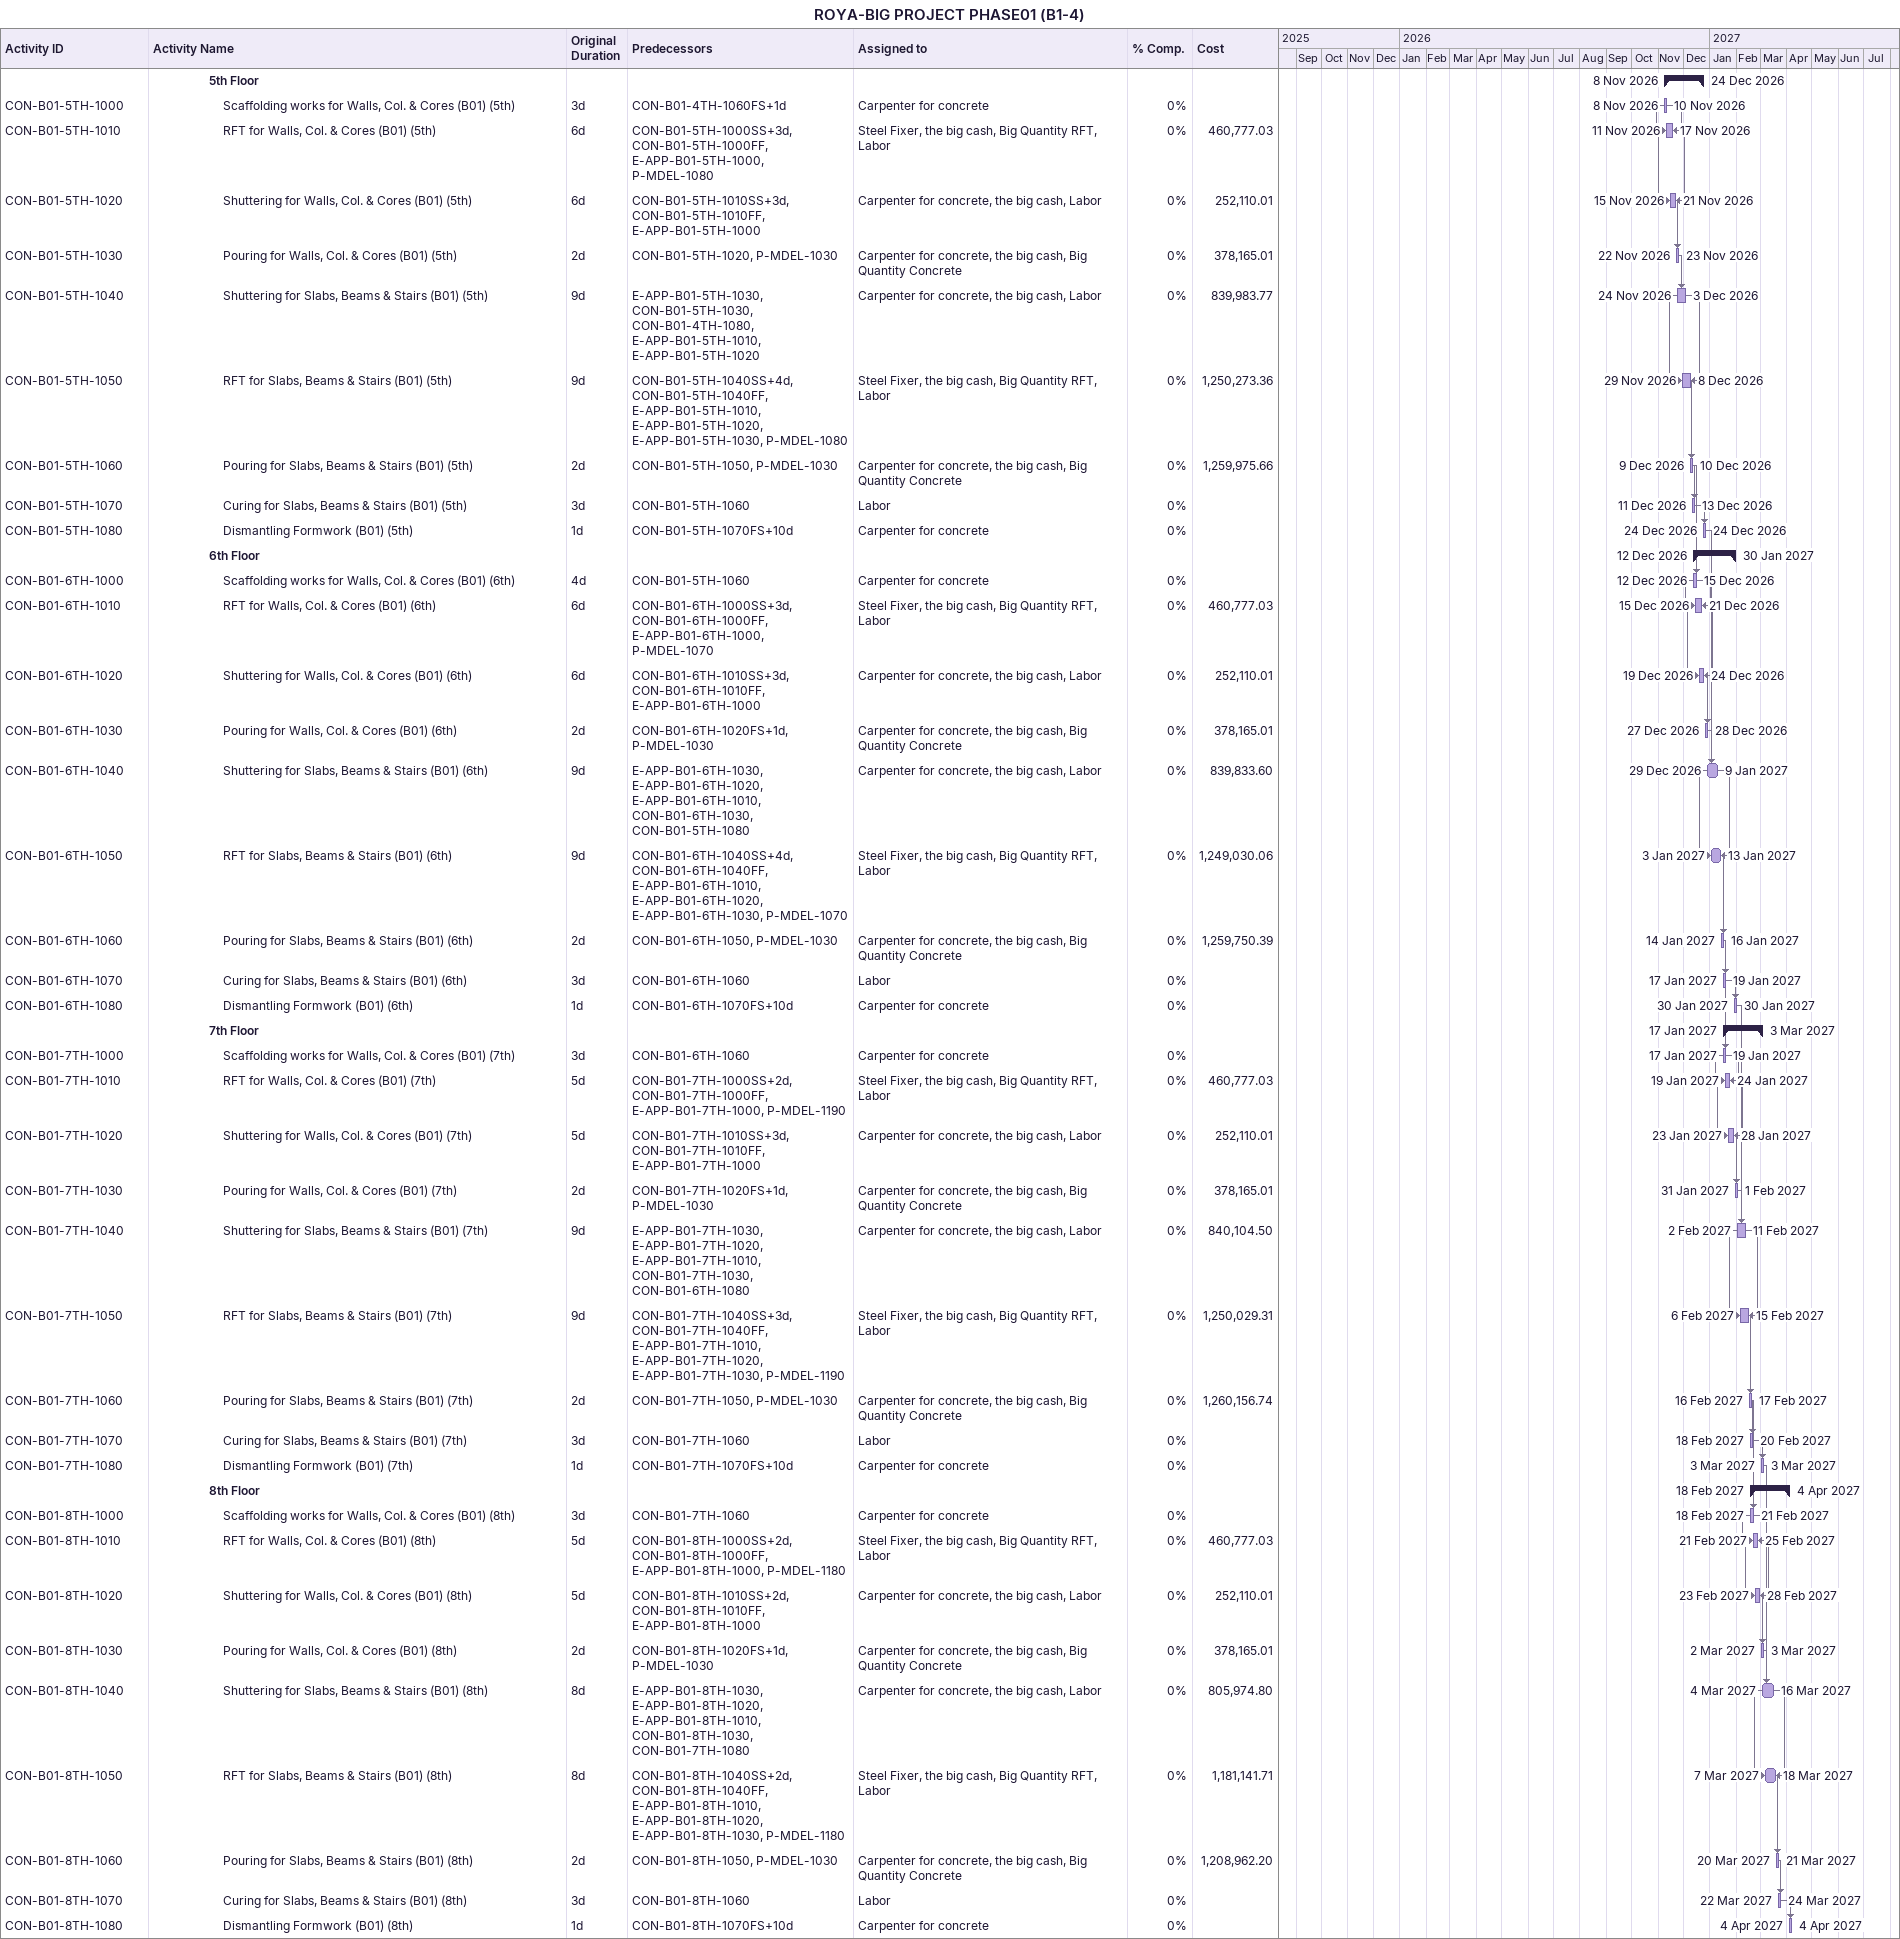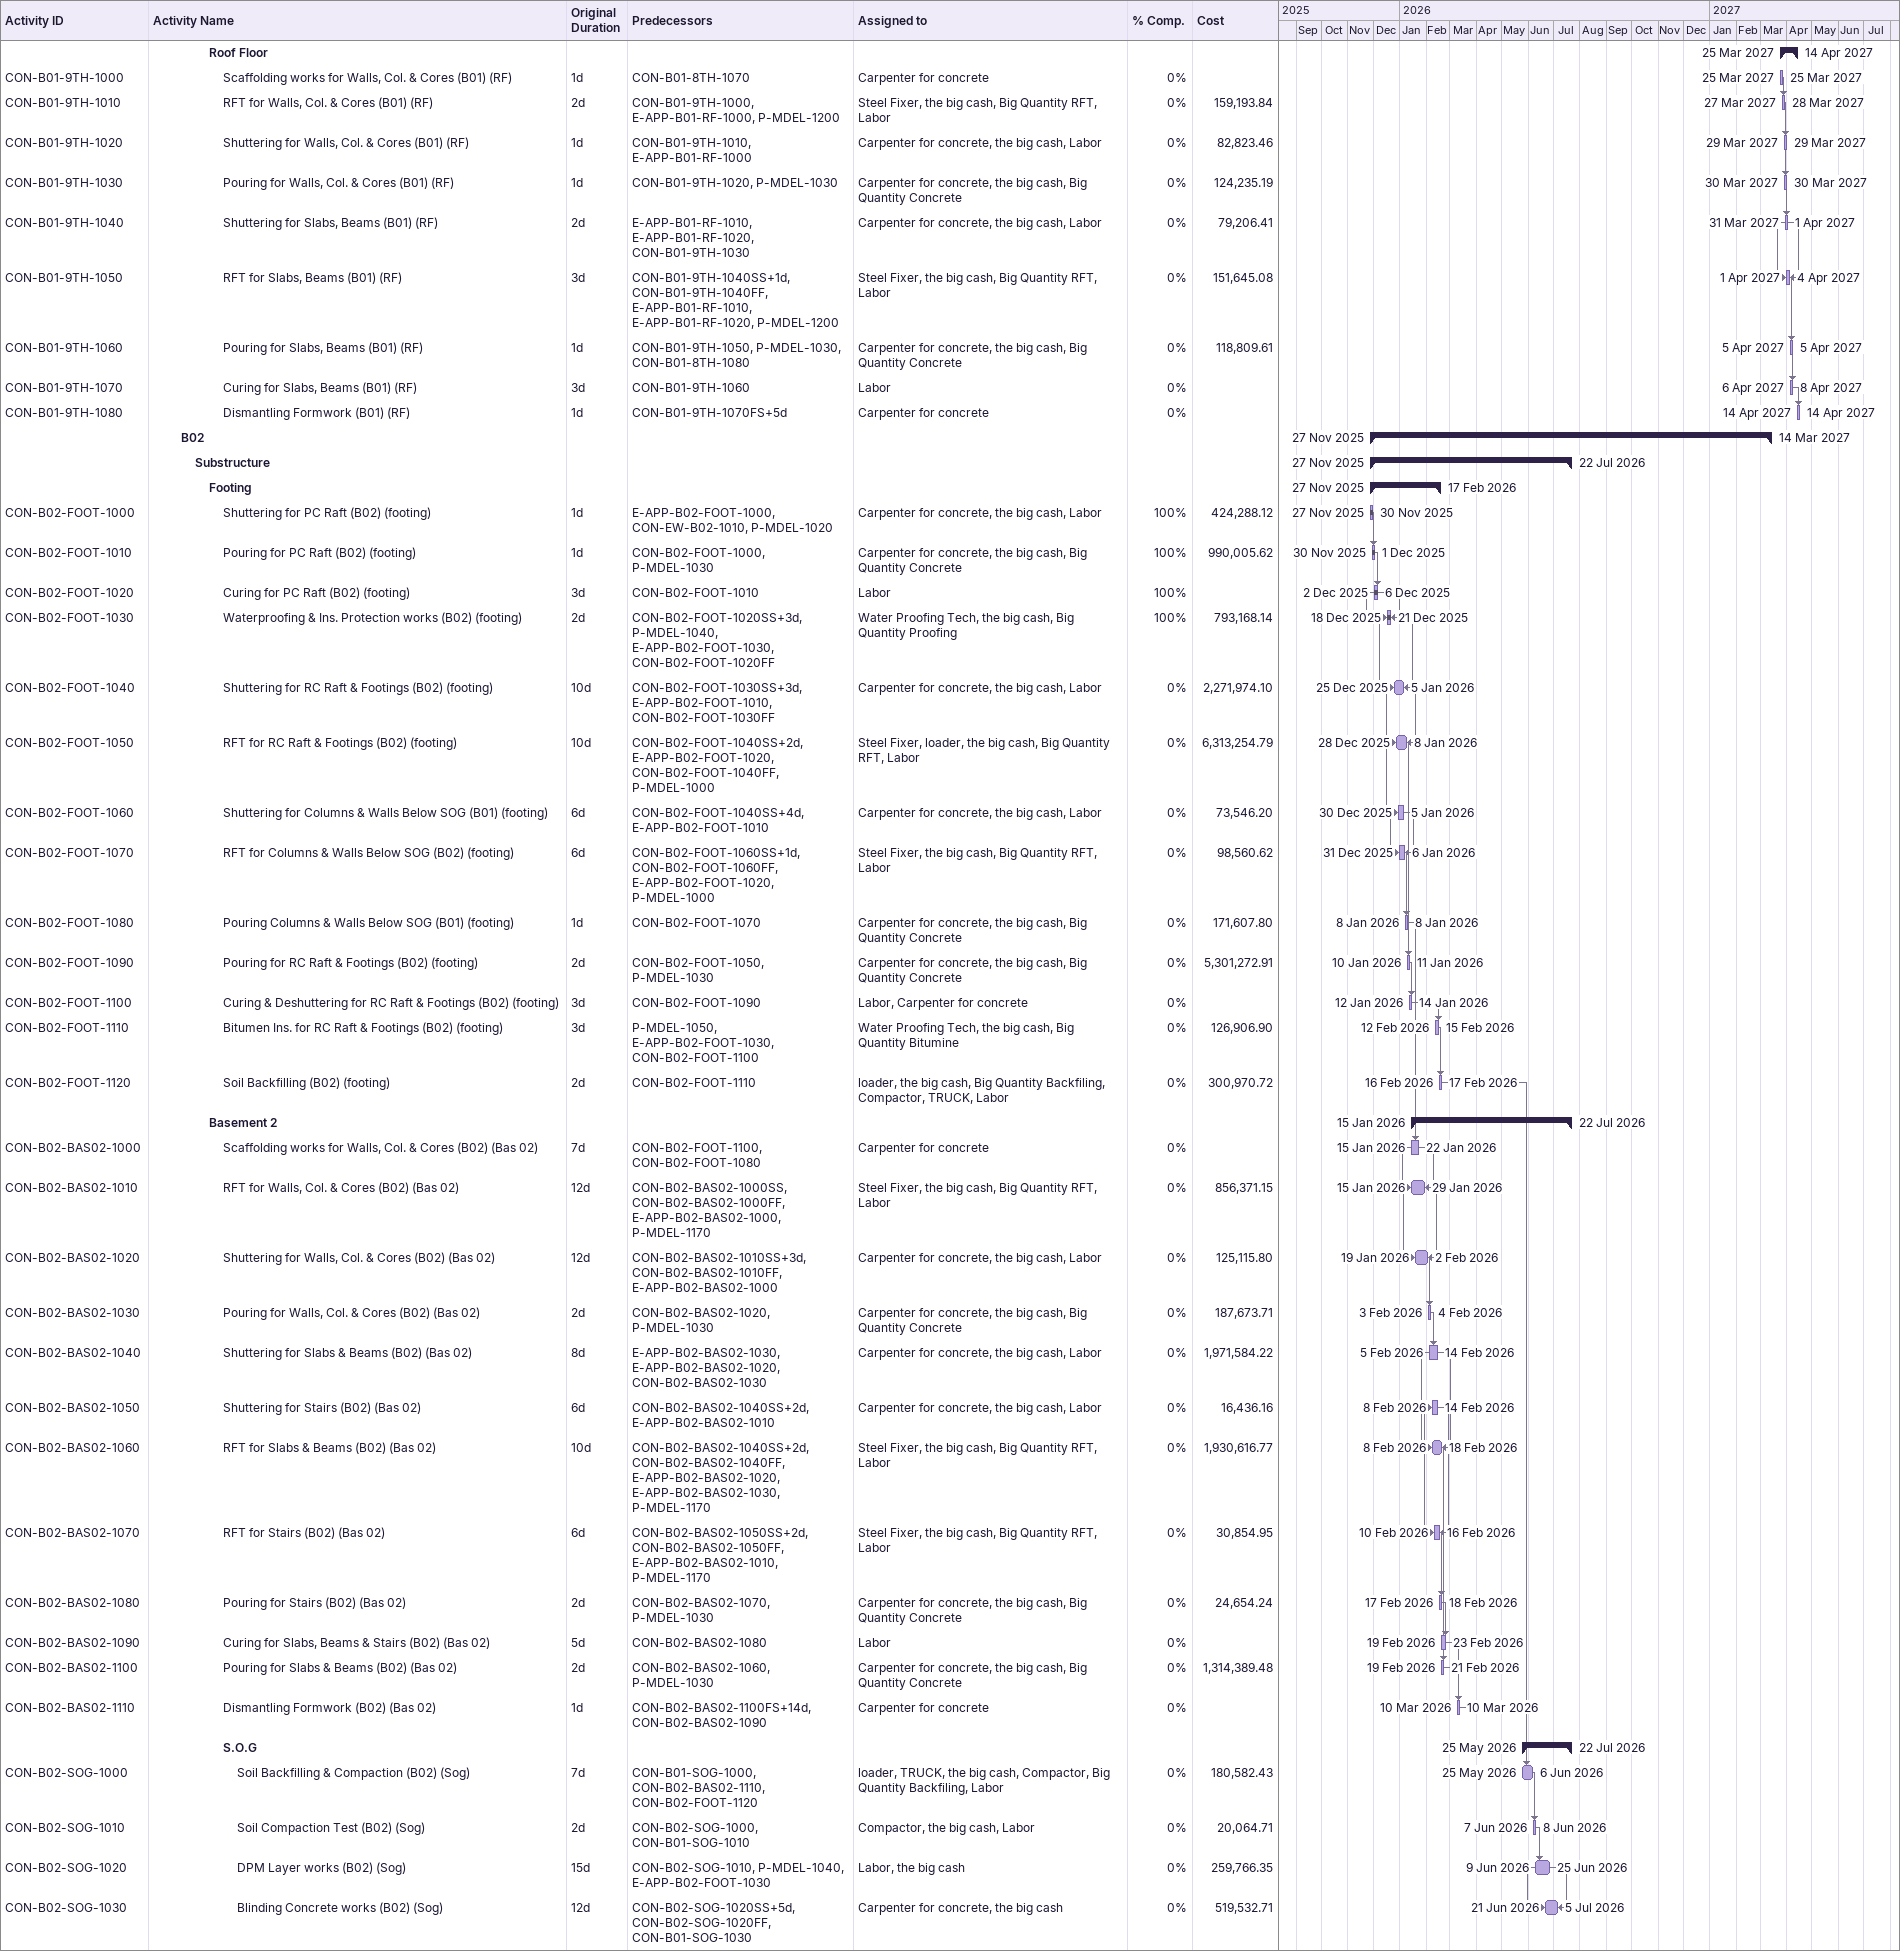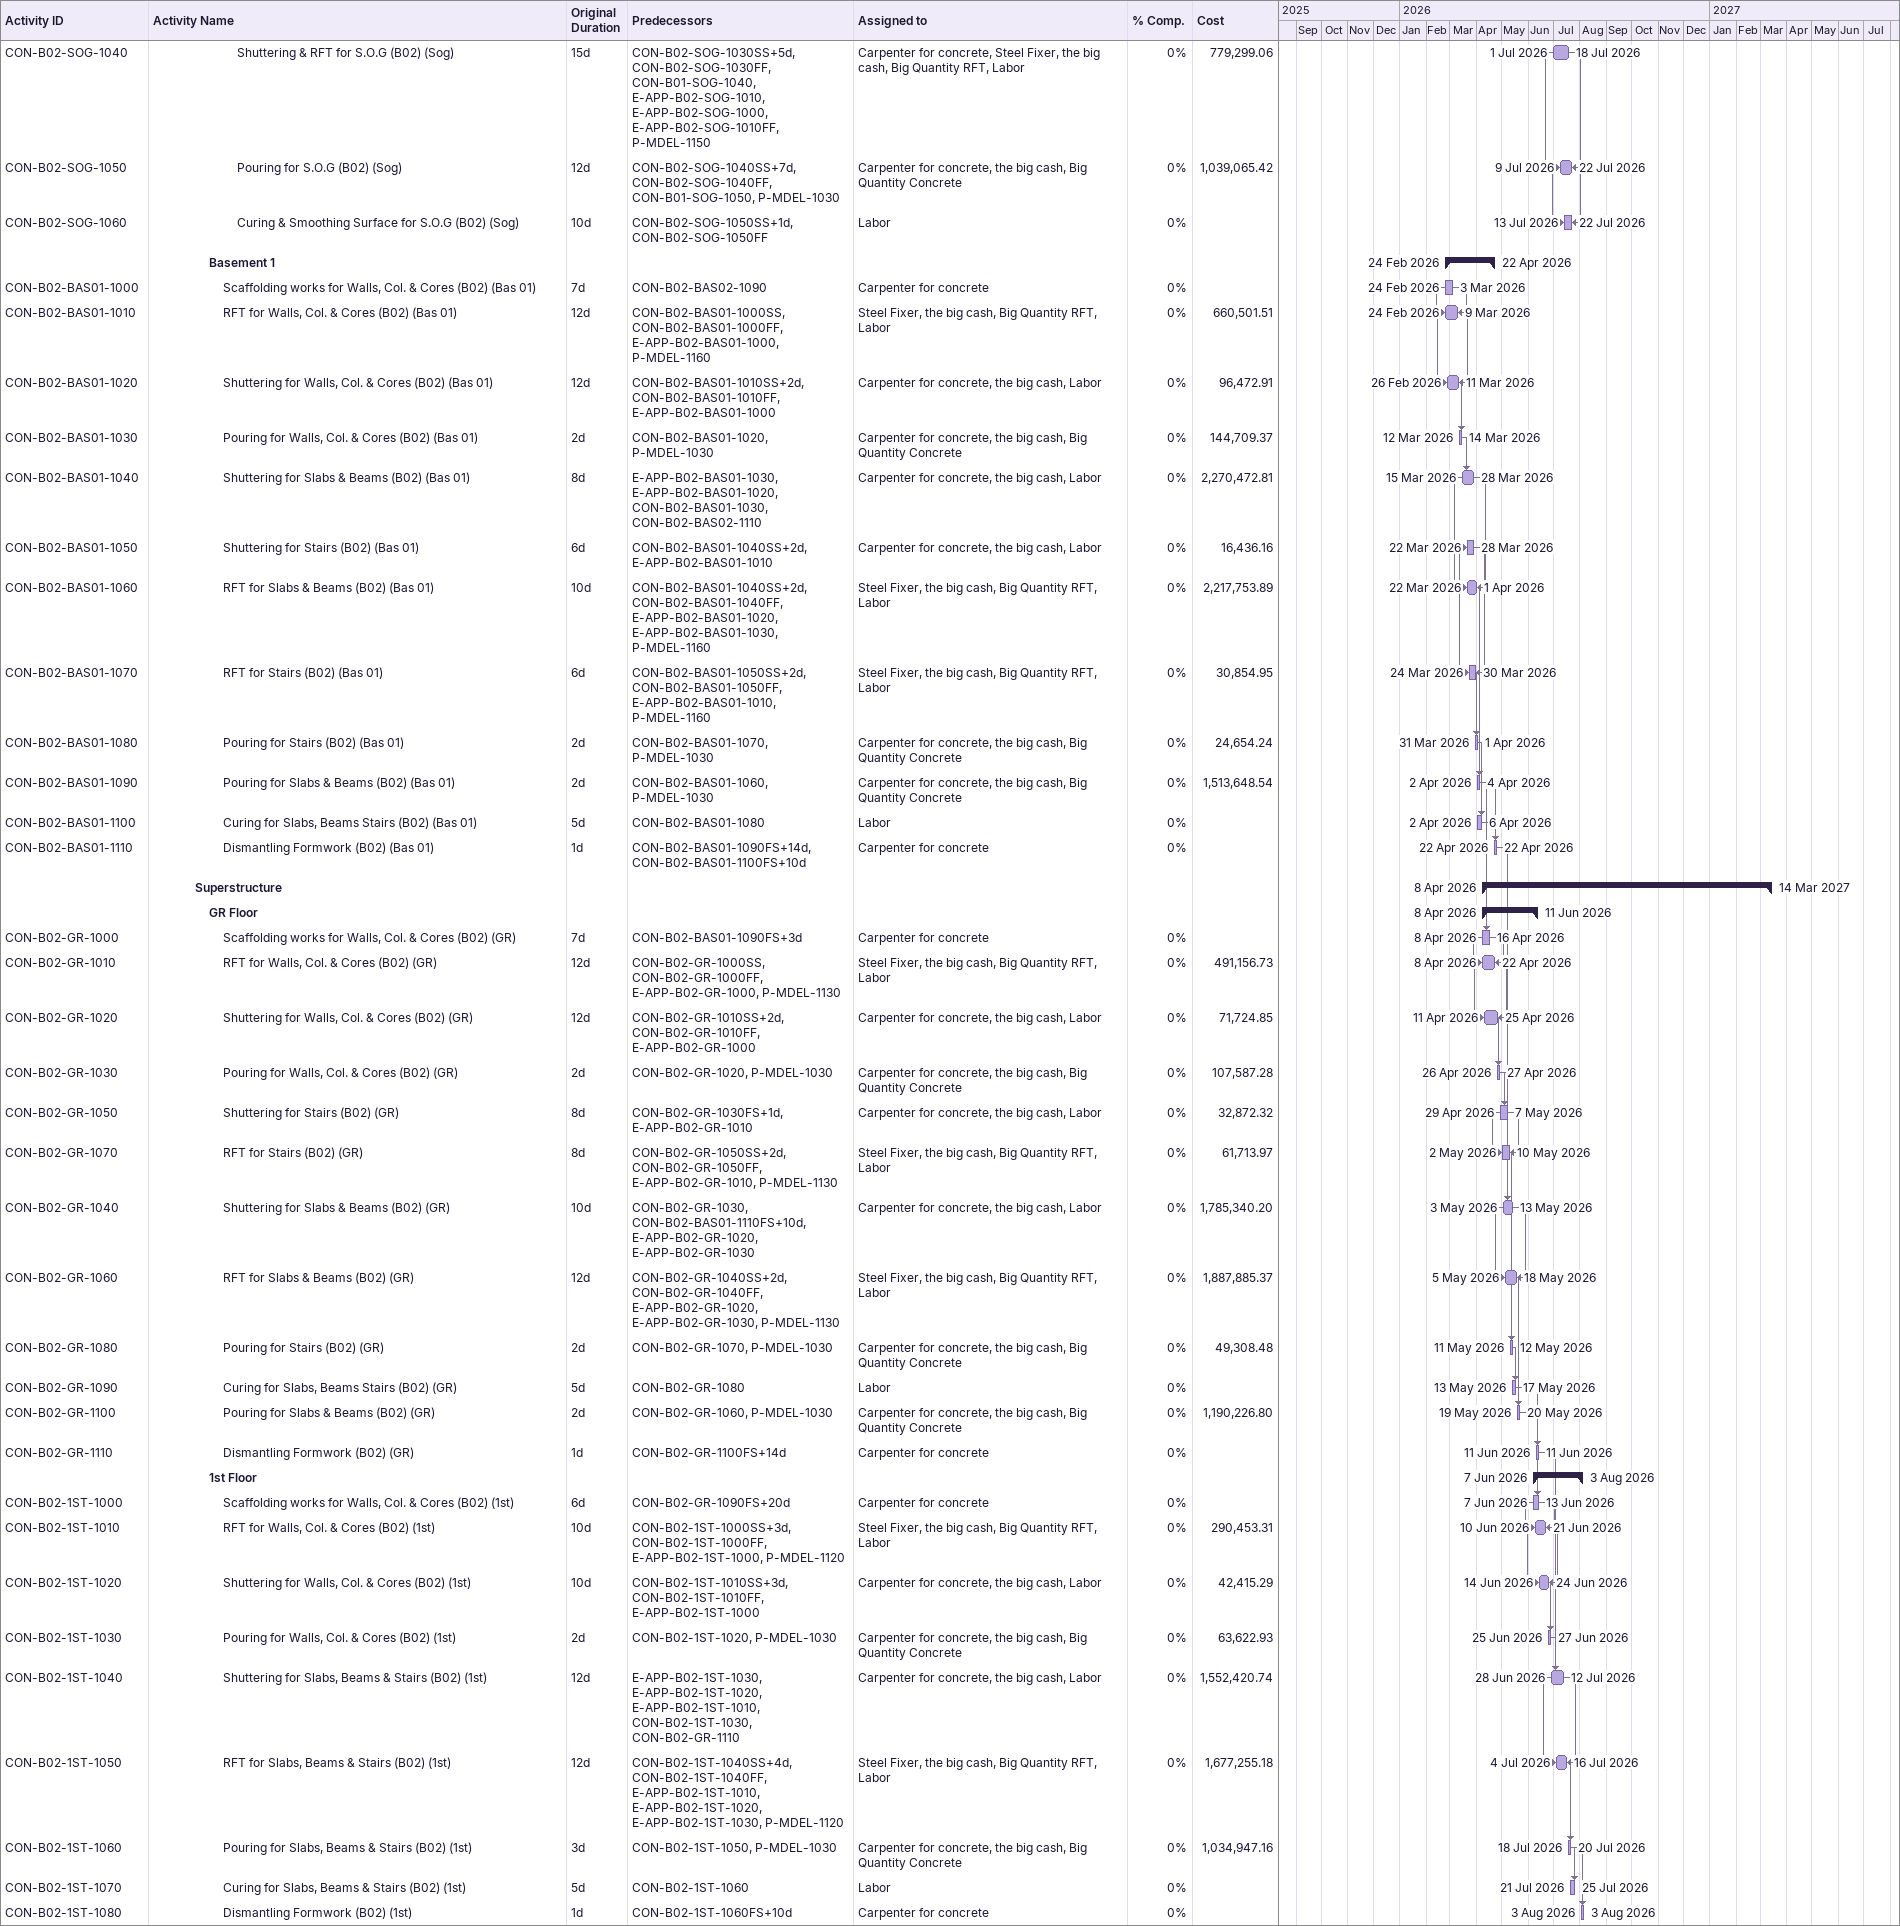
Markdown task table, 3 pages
ROYA-BIG PROJECT PHASE01 (B1-4)

| ID | Level | Task | Original duration | Start | Finish | Predecessors | Resources | % complete | Cost |
|---|---|---|---|---|---|---|---|---|---|
|  | 5 | **5th Floor** |  | 2026-11-08 | 2026-12-24 |  |  |  |  |
| CON-B01-5TH-1000 | 6 | Scaffolding works for Walls, Col. & Cores (B01) (5th) | 3d | 2026-11-08 | 2026-11-10 | CON-B01-4TH-1060FS+1d | Carpenter for concrete | 0 |  |
| CON-B01-5TH-1010 | 6 | RFT for Walls, Col. & Cores (B01) (5th) | 6d | 2026-11-11 | 2026-11-17 | CON-B01-5TH-1000SS+3d, CON-B01-5TH-1000FF, E-APP-B01-5TH-1000, P-MDEL-1080 | Steel Fixer, the big cash, Big Quantity RFT, Labor | 0 | 460777.03 |
| CON-B01-5TH-1020 | 6 | Shuttering for Walls, Col. & Cores (B01) (5th) | 6d | 2026-11-15 | 2026-11-21 | CON-B01-5TH-1010SS+3d, CON-B01-5TH-1010FF, E-APP-B01-5TH-1000 | Carpenter for concrete, the big cash, Labor | 0 | 252110.01 |
| CON-B01-5TH-1030 | 6 | Pouring for Walls, Col. & Cores (B01) (5th) | 2d | 2026-11-22 | 2026-11-23 | CON-B01-5TH-1020, P-MDEL-1030 | Carpenter for concrete, the big cash, Big Quantity Concrete | 0 | 378165.01 |
| CON-B01-5TH-1040 | 6 | Shuttering for Slabs, Beams & Stairs (B01) (5th) | 9d | 2026-11-24 | 2026-12-03 | E-APP-B01-5TH-1030, CON-B01-5TH-1030, CON-B01-4TH-1080, E-APP-B01-5TH-1010, E-APP-B01-5TH-1020 | Carpenter for concrete, the big cash, Labor | 0 | 839983.77 |
| CON-B01-5TH-1050 | 6 | RFT for Slabs, Beams & Stairs (B01) (5th) | 9d | 2026-11-29 | 2026-12-08 | CON-B01-5TH-1040SS+4d, CON-B01-5TH-1040FF, E-APP-B01-5TH-1010, E-APP-B01-5TH-1020, E-APP-B01-5TH-1030, P-MDEL-1080 | Steel Fixer, the big cash, Big Quantity RFT, Labor | 0 | 1250273.36 |
| CON-B01-5TH-1060 | 6 | Pouring for Slabs, Beams & Stairs (B01) (5th) | 2d | 2026-12-09 | 2026-12-10 | CON-B01-5TH-1050, P-MDEL-1030 | Carpenter for concrete, the big cash, Big Quantity Concrete | 0 | 1259975.66 |
| CON-B01-5TH-1070 | 6 | Curing for Slabs, Beams & Stairs (B01) (5th) | 3d | 2026-12-11 | 2026-12-13 | CON-B01-5TH-1060 | Labor | 0 |  |
| CON-B01-5TH-1080 | 6 | Dismantling Formwork (B01) (5th) | 1d | 2026-12-24 | 2026-12-24 | CON-B01-5TH-1070FS+10d | Carpenter for concrete | 0 |  |
|  | 5 | **6th Floor** |  | 2026-12-12 | 2027-01-30 |  |  |  |  |
| CON-B01-6TH-1000 | 6 | Scaffolding works for Walls, Col. & Cores (B01) (6th) | 4d | 2026-12-12 | 2026-12-15 | CON-B01-5TH-1060 | Carpenter for concrete | 0 |  |
| CON-B01-6TH-1010 | 6 | RFT for Walls, Col. & Cores (B01) (6th) | 6d | 2026-12-15 | 2026-12-21 | CON-B01-6TH-1000SS+3d, CON-B01-6TH-1000FF, E-APP-B01-6TH-1000, P-MDEL-1070 | Steel Fixer, the big cash, Big Quantity RFT, Labor | 0 | 460777.03 |
| CON-B01-6TH-1020 | 6 | Shuttering for Walls, Col. & Cores (B01) (6th) | 6d | 2026-12-19 | 2026-12-24 | CON-B01-6TH-1010SS+3d, CON-B01-6TH-1010FF, E-APP-B01-6TH-1000 | Carpenter for concrete, the big cash, Labor | 0 | 252110.01 |
| CON-B01-6TH-1030 | 6 | Pouring for Walls, Col. & Cores (B01) (6th) | 2d | 2026-12-27 | 2026-12-28 | CON-B01-6TH-1020FS+1d, P-MDEL-1030 | Carpenter for concrete, the big cash, Big Quantity Concrete | 0 | 378165.01 |
| CON-B01-6TH-1040 | 6 | Shuttering for Slabs, Beams & Stairs (B01) (6th) | 9d | 2026-12-29 | 2027-01-09 | E-APP-B01-6TH-1030, E-APP-B01-6TH-1020, E-APP-B01-6TH-1010, CON-B01-6TH-1030, CON-B01-5TH-1080 | Carpenter for concrete, the big cash, Labor | 0 | 839833.60 |
| CON-B01-6TH-1050 | 6 | RFT for Slabs, Beams & Stairs (B01) (6th) | 9d | 2027-01-03 | 2027-01-13 | CON-B01-6TH-1040SS+4d, CON-B01-6TH-1040FF, E-APP-B01-6TH-1010, E-APP-B01-6TH-1020, E-APP-B01-6TH-1030, P-MDEL-1070 | Steel Fixer, the big cash, Big Quantity RFT, Labor | 0 | 1249030.06 |
| CON-B01-6TH-1060 | 6 | Pouring for Slabs, Beams & Stairs (B01) (6th) | 2d | 2027-01-14 | 2027-01-16 | CON-B01-6TH-1050, P-MDEL-1030 | Carpenter for concrete, the big cash, Big Quantity Concrete | 0 | 1259750.39 |
| CON-B01-6TH-1070 | 6 | Curing for Slabs, Beams & Stairs (B01) (6th) | 3d | 2027-01-17 | 2027-01-19 | CON-B01-6TH-1060 | Labor | 0 |  |
| CON-B01-6TH-1080 | 6 | Dismantling Formwork (B01) (6th) | 1d | 2027-01-30 | 2027-01-30 | CON-B01-6TH-1070FS+10d | Carpenter for concrete | 0 |  |
|  | 5 | **7th Floor** |  | 2027-01-17 | 2027-03-03 |  |  |  |  |
| CON-B01-7TH-1000 | 6 | Scaffolding works for Walls, Col. & Cores (B01) (7th) | 3d | 2027-01-17 | 2027-01-19 | CON-B01-6TH-1060 | Carpenter for concrete | 0 |  |
| CON-B01-7TH-1010 | 6 | RFT for Walls, Col. & Cores (B01) (7th) | 5d | 2027-01-19 | 2027-01-24 | CON-B01-7TH-1000SS+2d, CON-B01-7TH-1000FF, E-APP-B01-7TH-1000, P-MDEL-1190 | Steel Fixer, the big cash, Big Quantity RFT, Labor | 0 | 460777.03 |
| CON-B01-7TH-1020 | 6 | Shuttering for Walls, Col. & Cores (B01) (7th) | 5d | 2027-01-23 | 2027-01-28 | CON-B01-7TH-1010SS+3d, CON-B01-7TH-1010FF, E-APP-B01-7TH-1000 | Carpenter for concrete, the big cash, Labor | 0 | 252110.01 |
| CON-B01-7TH-1030 | 6 | Pouring for Walls, Col. & Cores (B01) (7th) | 2d | 2027-01-31 | 2027-02-01 | CON-B01-7TH-1020FS+1d, P-MDEL-1030 | Carpenter for concrete, the big cash, Big Quantity Concrete | 0 | 378165.01 |
| CON-B01-7TH-1040 | 6 | Shuttering for Slabs, Beams & Stairs (B01) (7th) | 9d | 2027-02-02 | 2027-02-11 | E-APP-B01-7TH-1030, E-APP-B01-7TH-1020, E-APP-B01-7TH-1010, CON-B01-7TH-1030, CON-B01-6TH-1080 | Carpenter for concrete, the big cash, Labor | 0 | 840104.50 |
| CON-B01-7TH-1050 | 6 | RFT for Slabs, Beams & Stairs (B01) (7th) | 9d | 2027-02-06 | 2027-02-15 | CON-B01-7TH-1040SS+3d, CON-B01-7TH-1040FF, E-APP-B01-7TH-1010, E-APP-B01-7TH-1020, E-APP-B01-7TH-1030, P-MDEL-1190 | Steel Fixer, the big cash, Big Quantity RFT, Labor | 0 | 1250029.31 |
| CON-B01-7TH-1060 | 6 | Pouring for Slabs, Beams & Stairs (B01) (7th) | 2d | 2027-02-16 | 2027-02-17 | CON-B01-7TH-1050, P-MDEL-1030 | Carpenter for concrete, the big cash, Big Quantity Concrete | 0 | 1260156.74 |
| CON-B01-7TH-1070 | 6 | Curing for Slabs, Beams & Stairs (B01) (7th) | 3d | 2027-02-18 | 2027-02-20 | CON-B01-7TH-1060 | Labor | 0 |  |
| CON-B01-7TH-1080 | 6 | Dismantling Formwork (B01) (7th) | 1d | 2027-03-03 | 2027-03-03 | CON-B01-7TH-1070FS+10d | Carpenter for concrete | 0 |  |
|  | 5 | **8th Floor** |  | 2027-02-18 | 2027-04-04 |  |  |  |  |
| CON-B01-8TH-1000 | 6 | Scaffolding works for Walls, Col. & Cores (B01) (8th) | 3d | 2027-02-18 | 2027-02-21 | CON-B01-7TH-1060 | Carpenter for concrete | 0 |  |
| CON-B01-8TH-1010 | 6 | RFT for Walls, Col. & Cores (B01) (8th) | 5d | 2027-02-21 | 2027-02-25 | CON-B01-8TH-1000SS+2d, CON-B01-8TH-1000FF, E-APP-B01-8TH-1000, P-MDEL-1180 | Steel Fixer, the big cash, Big Quantity RFT, Labor | 0 | 460777.03 |
| CON-B01-8TH-1020 | 6 | Shuttering for Walls, Col. & Cores (B01) (8th) | 5d | 2027-02-23 | 2027-02-28 | CON-B01-8TH-1010SS+2d, CON-B01-8TH-1010FF, E-APP-B01-8TH-1000 | Carpenter for concrete, the big cash, Labor | 0 | 252110.01 |
| CON-B01-8TH-1030 | 6 | Pouring for Walls, Col. & Cores (B01) (8th) | 2d | 2027-03-02 | 2027-03-03 | CON-B01-8TH-1020FS+1d, P-MDEL-1030 | Carpenter for concrete, the big cash, Big Quantity Concrete | 0 | 378165.01 |
| CON-B01-8TH-1040 | 6 | Shuttering for Slabs, Beams & Stairs (B01) (8th) | 8d | 2027-03-04 | 2027-03-16 | E-APP-B01-8TH-1030, E-APP-B01-8TH-1020, E-APP-B01-8TH-1010, CON-B01-8TH-1030, CON-B01-7TH-1080 | Carpenter for concrete, the big cash, Labor | 0 | 805974.80 |
| CON-B01-8TH-1050 | 6 | RFT for Slabs, Beams & Stairs (B01) (8th) | 8d | 2027-03-07 | 2027-03-18 | CON-B01-8TH-1040SS+2d, CON-B01-8TH-1040FF, E-APP-B01-8TH-1010, E-APP-B01-8TH-1020, E-APP-B01-8TH-1030, P-MDEL-1180 | Steel Fixer, the big cash, Big Quantity RFT, Labor | 0 | 1181141.71 |
| CON-B01-8TH-1060 | 6 | Pouring for Slabs, Beams & Stairs (B01) (8th) | 2d | 2027-03-20 | 2027-03-21 | CON-B01-8TH-1050, P-MDEL-1030 | Carpenter for concrete, the big cash, Big Quantity Concrete | 0 | 1208962.20 |
| CON-B01-8TH-1070 | 6 | Curing for Slabs, Beams & Stairs (B01) (8th) | 3d | 2027-03-22 | 2027-03-24 | CON-B01-8TH-1060 | Labor | 0 |  |
| CON-B01-8TH-1080 | 6 | Dismantling Formwork (B01) (8th) | 1d | 2027-04-04 | 2027-04-04 | CON-B01-8TH-1070FS+10d | Carpenter for concrete | 0 |  |
|  | 5 | **Roof Floor** |  | 2027-03-25 | 2027-04-14 |  |  |  |  |
| CON-B01-9TH-1000 | 6 | Scaffolding works for Walls, Col. & Cores (B01) (RF) | 1d | 2027-03-25 | 2027-03-25 | CON-B01-8TH-1070 | Carpenter for concrete | 0 |  |
| CON-B01-9TH-1010 | 6 | RFT for Walls, Col. & Cores (B01) (RF) | 2d | 2027-03-27 | 2027-03-28 | CON-B01-9TH-1000, E-APP-B01-RF-1000, P-MDEL-1200 | Steel Fixer, the big cash, Big Quantity RFT, Labor | 0 | 159193.84 |
| CON-B01-9TH-1020 | 6 | Shuttering for Walls, Col. & Cores (B01) (RF) | 1d | 2027-03-29 | 2027-03-29 | CON-B01-9TH-1010, E-APP-B01-RF-1000 | Carpenter for concrete, the big cash, Labor | 0 | 82823.46 |
| CON-B01-9TH-1030 | 6 | Pouring for Walls, Col. & Cores (B01) (RF) | 1d | 2027-03-30 | 2027-03-30 | CON-B01-9TH-1020, P-MDEL-1030 | Carpenter for concrete, the big cash, Big Quantity Concrete | 0 | 124235.19 |
| CON-B01-9TH-1040 | 6 | Shuttering for Slabs, Beams (B01) (RF) | 2d | 2027-03-31 | 2027-04-01 | E-APP-B01-RF-1010, E-APP-B01-RF-1020, CON-B01-9TH-1030 | Carpenter for concrete, the big cash, Labor | 0 | 79206.41 |
| CON-B01-9TH-1050 | 6 | RFT for Slabs, Beams (B01) (RF) | 3d | 2027-04-01 | 2027-04-04 | CON-B01-9TH-1040SS+1d, CON-B01-9TH-1040FF, E-APP-B01-RF-1010, E-APP-B01-RF-1020, P-MDEL-1200 | Steel Fixer, the big cash, Big Quantity RFT, Labor | 0 | 151645.08 |
| CON-B01-9TH-1060 | 6 | Pouring for Slabs, Beams (B01) (RF) | 1d | 2027-04-05 | 2027-04-05 | CON-B01-9TH-1050, P-MDEL-1030, CON-B01-8TH-1080 | Carpenter for concrete, the big cash, Big Quantity Concrete | 0 | 118809.61 |
| CON-B01-9TH-1070 | 6 | Curing for Slabs, Beams (B01) (RF) | 3d | 2027-04-06 | 2027-04-08 | CON-B01-9TH-1060 | Labor | 0 |  |
| CON-B01-9TH-1080 | 6 | Dismantling Formwork (B01) (RF) | 1d | 2027-04-14 | 2027-04-14 | CON-B01-9TH-1070FS+5d | Carpenter for concrete | 0 |  |
|  | 3 | **B02** |  | 2025-11-27 | 2027-03-14 |  |  |  |  |
|  | 4 | **Substructure** |  | 2025-11-27 | 2026-07-22 |  |  |  |  |
|  | 5 | **Footing** |  | 2025-11-27 | 2026-02-17 |  |  |  |  |
| CON-B02-FOOT-1000 | 6 | Shuttering for PC Raft (B02) (footing) | 1d | 2025-11-27 | 2025-11-30 | E-APP-B02-FOOT-1000, CON-EW-B02-1010, P-MDEL-1020 | Carpenter for concrete, the big cash, Labor | 100 | 424288.12 |
| CON-B02-FOOT-1010 | 6 | Pouring for PC Raft (B02) (footing) | 1d | 2025-11-30 | 2025-12-01 | CON-B02-FOOT-1000, P-MDEL-1030 | Carpenter for concrete, the big cash, Big Quantity Concrete | 100 | 990005.62 |
| CON-B02-FOOT-1020 | 6 | Curing for PC Raft (B02) (footing) | 3d | 2025-12-02 | 2025-12-06 | CON-B02-FOOT-1010 | Labor | 100 |  |
| CON-B02-FOOT-1030 | 6 | Waterproofing & Ins. Protection works (B02) (footing) | 2d | 2025-12-18 | 2025-12-21 | CON-B02-FOOT-1020SS+3d, P-MDEL-1040, E-APP-B02-FOOT-1030, CON-B02-FOOT-1020FF | Water Proofing Tech, the big cash, Big Quantity Proofing | 100 | 793168.14 |
| CON-B02-FOOT-1040 | 6 | Shuttering for RC Raft & Footings (B02) (footing) | 10d | 2025-12-25 | 2026-01-05 | CON-B02-FOOT-1030SS+3d, E-APP-B02-FOOT-1010, CON-B02-FOOT-1030FF | Carpenter for concrete, the big cash, Labor | 0 | 2271974.10 |
| CON-B02-FOOT-1050 | 6 | RFT for RC Raft & Footings (B02) (footing) | 10d | 2025-12-28 | 2026-01-08 | CON-B02-FOOT-1040SS+2d, E-APP-B02-FOOT-1020, CON-B02-FOOT-1040FF, P-MDEL-1000 | Steel Fixer, loader, the big cash, Big Quantity RFT, Labor | 0 | 6313254.79 |
| CON-B02-FOOT-1060 | 6 | Shuttering for Columns & Walls Below SOG (B01) (footing) | 6d | 2025-12-30 | 2026-01-05 | CON-B02-FOOT-1040SS+4d, E-APP-B02-FOOT-1010 | Carpenter for concrete, the big cash, Labor | 0 | 73546.20 |
| CON-B02-FOOT-1070 | 6 | RFT for Columns & Walls Below SOG (B02) (footing) | 6d | 2025-12-31 | 2026-01-06 | CON-B02-FOOT-1060SS+1d, CON-B02-FOOT-1060FF, E-APP-B02-FOOT-1020, P-MDEL-1000 | Steel Fixer, the big cash, Big Quantity RFT, Labor | 0 | 98560.62 |
| CON-B02-FOOT-1080 | 6 | Pouring Columns & Walls Below SOG (B01) (footing) | 1d | 2026-01-08 | 2026-01-08 | CON-B02-FOOT-1070 | Carpenter for concrete, the big cash, Big Quantity Concrete | 0 | 171607.80 |
| CON-B02-FOOT-1090 | 6 | Pouring for RC Raft & Footings (B02) (footing) | 2d | 2026-01-10 | 2026-01-11 | CON-B02-FOOT-1050, P-MDEL-1030 | Carpenter for concrete, the big cash, Big Quantity Concrete | 0 | 5301272.91 |
| CON-B02-FOOT-1100 | 6 | Curing & Deshuttering for RC Raft & Footings (B02) (footing) | 3d | 2026-01-12 | 2026-01-14 | CON-B02-FOOT-1090 | Labor, Carpenter for concrete | 0 |  |
| CON-B02-FOOT-1110 | 6 | Bitumen Ins. for RC Raft & Footings (B02) (footing) | 3d | 2026-02-12 | 2026-02-15 | P-MDEL-1050, E-APP-B02-FOOT-1030, CON-B02-FOOT-1100 | Water Proofing Tech, the big cash, Big Quantity Bitumine | 0 | 126906.90 |
| CON-B02-FOOT-1120 | 6 | Soil Backfilling (B02) (footing) | 2d | 2026-02-16 | 2026-02-17 | CON-B02-FOOT-1110 | loader, the big cash, Big Quantity Backfiling, Compactor, TRUCK, Labor | 0 | 300970.72 |
|  | 5 | **Basement 2** |  | 2026-01-15 | 2026-07-22 |  |  |  |  |
| CON-B02-BAS02-1000 | 6 | Scaffolding works for Walls, Col. & Cores (B02) (Bas 02) | 7d | 2026-01-15 | 2026-01-22 | CON-B02-FOOT-1100, CON-B02-FOOT-1080 | Carpenter for concrete | 0 |  |
| CON-B02-BAS02-1010 | 6 | RFT for Walls, Col. & Cores (B02) (Bas 02) | 12d | 2026-01-15 | 2026-01-29 | CON-B02-BAS02-1000SS, CON-B02-BAS02-1000FF, E-APP-B02-BAS02-1000, P-MDEL-1170 | Steel Fixer, the big cash, Big Quantity RFT, Labor | 0 | 856371.15 |
| CON-B02-BAS02-1020 | 6 | Shuttering for Walls, Col. & Cores (B02) (Bas 02) | 12d | 2026-01-19 | 2026-02-02 | CON-B02-BAS02-1010SS+3d, CON-B02-BAS02-1010FF, E-APP-B02-BAS02-1000 | Carpenter for concrete, the big cash, Labor | 0 | 125115.80 |
| CON-B02-BAS02-1030 | 6 | Pouring for Walls, Col. & Cores (B02) (Bas 02) | 2d | 2026-02-03 | 2026-02-04 | CON-B02-BAS02-1020, P-MDEL-1030 | Carpenter for concrete, the big cash, Big Quantity Concrete | 0 | 187673.71 |
| CON-B02-BAS02-1040 | 6 | Shuttering for Slabs & Beams (B02) (Bas 02) | 8d | 2026-02-05 | 2026-02-14 | E-APP-B02-BAS02-1030, E-APP-B02-BAS02-1020, CON-B02-BAS02-1030 | Carpenter for concrete, the big cash, Labor | 0 | 1971584.22 |
| CON-B02-BAS02-1050 | 6 | Shuttering for Stairs (B02) (Bas 02) | 6d | 2026-02-08 | 2026-02-14 | CON-B02-BAS02-1040SS+2d, E-APP-B02-BAS02-1010 | Carpenter for concrete, the big cash, Labor | 0 | 16436.16 |
| CON-B02-BAS02-1060 | 6 | RFT for Slabs & Beams (B02) (Bas 02) | 10d | 2026-02-08 | 2026-02-18 | CON-B02-BAS02-1040SS+2d, CON-B02-BAS02-1040FF, E-APP-B02-BAS02-1020, E-APP-B02-BAS02-1030, P-MDEL-1170 | Steel Fixer, the big cash, Big Quantity RFT, Labor | 0 | 1930616.77 |
| CON-B02-BAS02-1070 | 6 | RFT for Stairs (B02) (Bas 02) | 6d | 2026-02-10 | 2026-02-16 | CON-B02-BAS02-1050SS+2d, CON-B02-BAS02-1050FF, E-APP-B02-BAS02-1010, P-MDEL-1170 | Steel Fixer, the big cash, Big Quantity RFT, Labor | 0 | 30854.95 |
| CON-B02-BAS02-1080 | 6 | Pouring for Stairs (B02) (Bas 02) | 2d | 2026-02-17 | 2026-02-18 | CON-B02-BAS02-1070, P-MDEL-1030 | Carpenter for concrete, the big cash, Big Quantity Concrete | 0 | 24654.24 |
| CON-B02-BAS02-1090 | 6 | Curing for Slabs, Beams & Stairs (B02) (Bas 02) | 5d | 2026-02-19 | 2026-02-23 | CON-B02-BAS02-1080 | Labor | 0 |  |
| CON-B02-BAS02-1100 | 6 | Pouring for Slabs & Beams (B02) (Bas 02) | 2d | 2026-02-19 | 2026-02-21 | CON-B02-BAS02-1060, P-MDEL-1030 | Carpenter for concrete, the big cash, Big Quantity Concrete | 0 | 1314389.48 |
| CON-B02-BAS02-1110 | 6 | Dismantling Formwork (B02) (Bas 02) | 1d | 2026-03-10 | 2026-03-10 | CON-B02-BAS02-1100FS+14d, CON-B02-BAS02-1090 | Carpenter for concrete | 0 |  |
|  | 6 | **S.O.G** |  | 2026-05-25 | 2026-07-22 |  |  |  |  |
| CON-B02-SOG-1000 | 7 | Soil Backfilling & Compaction (B02) (Sog) | 7d | 2026-05-25 | 2026-06-06 | CON-B01-SOG-1000, CON-B02-BAS02-1110, CON-B02-FOOT-1120 | loader, TRUCK, the big cash, Compactor, Big Quantity Backfiling, Labor | 0 | 180582.43 |
| CON-B02-SOG-1010 | 7 | Soil Compaction Test (B02) (Sog) | 2d | 2026-06-07 | 2026-06-08 | CON-B02-SOG-1000, CON-B01-SOG-1010 | Compactor, the big cash, Labor | 0 | 20064.71 |
| CON-B02-SOG-1020 | 7 | DPM Layer works (B02) (Sog) | 15d | 2026-06-09 | 2026-06-25 | CON-B02-SOG-1010, P-MDEL-1040, E-APP-B02-FOOT-1030 | Labor, the big cash | 0 | 259766.35 |
| CON-B02-SOG-1030 | 7 | Blinding Concrete works (B02) (Sog) | 12d | 2026-06-21 | 2026-07-05 | CON-B02-SOG-1020SS+5d, CON-B02-SOG-1020FF, CON-B01-SOG-1030 | Carpenter for concrete, the big cash | 0 | 519532.71 |
| CON-B02-SOG-1040 | 7 | Shuttering & RFT for S.O.G (B02) (Sog) | 15d | 2026-07-01 | 2026-07-18 | CON-B02-SOG-1030SS+5d, CON-B02-SOG-1030FF, CON-B01-SOG-1040, E-APP-B02-SOG-1010, E-APP-B02-SOG-1000, E-APP-B02-SOG-1010FF, P-MDEL-1150 | Carpenter for concrete, Steel Fixer, the big cash, Big Quantity RFT, Labor | 0 | 779299.06 |
| CON-B02-SOG-1050 | 7 | Pouring for S.O.G (B02) (Sog) | 12d | 2026-07-09 | 2026-07-22 | CON-B02-SOG-1040SS+7d, CON-B02-SOG-1040FF, CON-B01-SOG-1050, P-MDEL-1030 | Carpenter for concrete, the big cash, Big Quantity Concrete | 0 | 1039065.42 |
| CON-B02-SOG-1060 | 7 | Curing & Smoothing Surface for S.O.G (B02) (Sog) | 10d | 2026-07-13 | 2026-07-22 | CON-B02-SOG-1050SS+1d, CON-B02-SOG-1050FF | Labor | 0 |  |
|  | 5 | **Basement 1** |  | 2026-02-24 | 2026-04-22 |  |  |  |  |
| CON-B02-BAS01-1000 | 6 | Scaffolding works for Walls, Col. & Cores (B02) (Bas 01) | 7d | 2026-02-24 | 2026-03-03 | CON-B02-BAS02-1090 | Carpenter for concrete | 0 |  |
| CON-B02-BAS01-1010 | 6 | RFT for Walls, Col. & Cores (B02) (Bas 01) | 12d | 2026-02-24 | 2026-03-09 | CON-B02-BAS01-1000SS, CON-B02-BAS01-1000FF, E-APP-B02-BAS01-1000, P-MDEL-1160 | Steel Fixer, the big cash, Big Quantity RFT, Labor | 0 | 660501.51 |
| CON-B02-BAS01-1020 | 6 | Shuttering for Walls, Col. & Cores (B02) (Bas 01) | 12d | 2026-02-26 | 2026-03-11 | CON-B02-BAS01-1010SS+2d, CON-B02-BAS01-1010FF, E-APP-B02-BAS01-1000 | Carpenter for concrete, the big cash, Labor | 0 | 96472.91 |
| CON-B02-BAS01-1030 | 6 | Pouring for Walls, Col. & Cores (B02) (Bas 01) | 2d | 2026-03-12 | 2026-03-14 | CON-B02-BAS01-1020, P-MDEL-1030 | Carpenter for concrete, the big cash, Big Quantity Concrete | 0 | 144709.37 |
| CON-B02-BAS01-1040 | 6 | Shuttering for Slabs & Beams (B02) (Bas 01) | 8d | 2026-03-15 | 2026-03-28 | E-APP-B02-BAS01-1030, E-APP-B02-BAS01-1020, CON-B02-BAS01-1030, CON-B02-BAS02-1110 | Carpenter for concrete, the big cash, Labor | 0 | 2270472.81 |
| CON-B02-BAS01-1050 | 6 | Shuttering for Stairs (B02) (Bas 01) | 6d | 2026-03-22 | 2026-03-28 | CON-B02-BAS01-1040SS+2d, E-APP-B02-BAS01-1010 | Carpenter for concrete, the big cash, Labor | 0 | 16436.16 |
| CON-B02-BAS01-1060 | 6 | RFT for Slabs & Beams (B02) (Bas 01) | 10d | 2026-03-22 | 2026-04-01 | CON-B02-BAS01-1040SS+2d, CON-B02-BAS01-1040FF, E-APP-B02-BAS01-1020, E-APP-B02-BAS01-1030, P-MDEL-1160 | Steel Fixer, the big cash, Big Quantity RFT, Labor | 0 | 2217753.89 |
| CON-B02-BAS01-1070 | 6 | RFT for Stairs (B02) (Bas 01) | 6d | 2026-03-24 | 2026-03-30 | CON-B02-BAS01-1050SS+2d, CON-B02-BAS01-1050FF, E-APP-B02-BAS01-1010, P-MDEL-1160 | Steel Fixer, the big cash, Big Quantity RFT, Labor | 0 | 30854.95 |
| CON-B02-BAS01-1080 | 6 | Pouring for Stairs (B02) (Bas 01) | 2d | 2026-03-31 | 2026-04-01 | CON-B02-BAS01-1070, P-MDEL-1030 | Carpenter for concrete, the big cash, Big Quantity Concrete | 0 | 24654.24 |
| CON-B02-BAS01-1090 | 6 | Pouring for Slabs & Beams (B02) (Bas 01) | 2d | 2026-04-02 | 2026-04-04 | CON-B02-BAS01-1060, P-MDEL-1030 | Carpenter for concrete, the big cash, Big Quantity Concrete | 0 | 1513648.54 |
| CON-B02-BAS01-1100 | 6 | Curing for Slabs, Beams Stairs (B02) (Bas 01) | 5d | 2026-04-02 | 2026-04-06 | CON-B02-BAS01-1080 | Labor | 0 |  |
| CON-B02-BAS01-1110 | 6 | Dismantling Formwork (B02) (Bas 01) | 1d | 2026-04-22 | 2026-04-22 | CON-B02-BAS01-1090FS+14d, CON-B02-BAS01-1100FS+10d | Carpenter for concrete | 0 |  |
|  | 4 | **Superstructure** |  | 2026-04-08 | 2027-03-14 |  |  |  |  |
|  | 5 | **GR Floor** |  | 2026-04-08 | 2026-06-11 |  |  |  |  |
| CON-B02-GR-1000 | 6 | Scaffolding works for Walls, Col. & Cores (B02) (GR) | 7d | 2026-04-08 | 2026-04-16 | CON-B02-BAS01-1090FS+3d | Carpenter for concrete | 0 |  |
| CON-B02-GR-1010 | 6 | RFT for Walls, Col. & Cores (B02) (GR) | 12d | 2026-04-08 | 2026-04-22 | CON-B02-GR-1000SS, CON-B02-GR-1000FF, E-APP-B02-GR-1000, P-MDEL-1130 | Steel Fixer, the big cash, Big Quantity RFT, Labor | 0 | 491156.73 |
| CON-B02-GR-1020 | 6 | Shuttering for Walls, Col. & Cores (B02) (GR) | 12d | 2026-04-11 | 2026-04-25 | CON-B02-GR-1010SS+2d, CON-B02-GR-1010FF, E-APP-B02-GR-1000 | Carpenter for concrete, the big cash, Labor | 0 | 71724.85 |
| CON-B02-GR-1030 | 6 | Pouring for Walls, Col. & Cores (B02) (GR) | 2d | 2026-04-26 | 2026-04-27 | CON-B02-GR-1020, P-MDEL-1030 | Carpenter for concrete, the big cash, Big Quantity Concrete | 0 | 107587.28 |
| CON-B02-GR-1050 | 6 | Shuttering for Stairs (B02) (GR) | 8d | 2026-04-29 | 2026-05-07 | CON-B02-GR-1030FS+1d, E-APP-B02-GR-1010 | Carpenter for concrete, the big cash, Labor | 0 | 32872.32 |
| CON-B02-GR-1070 | 6 | RFT for Stairs (B02) (GR) | 8d | 2026-05-02 | 2026-05-10 | CON-B02-GR-1050SS+2d, CON-B02-GR-1050FF, E-APP-B02-GR-1010, P-MDEL-1130 | Steel Fixer, the big cash, Big Quantity RFT, Labor | 0 | 61713.97 |
| CON-B02-GR-1040 | 6 | Shuttering for Slabs & Beams (B02) (GR) | 10d | 2026-05-03 | 2026-05-13 | CON-B02-GR-1030, CON-B02-BAS01-1110FS+10d, E-APP-B02-GR-1020, E-APP-B02-GR-1030 | Carpenter for concrete, the big cash, Labor | 0 | 1785340.20 |
| CON-B02-GR-1060 | 6 | RFT for Slabs & Beams (B02) (GR) | 12d | 2026-05-05 | 2026-05-18 | CON-B02-GR-1040SS+2d, CON-B02-GR-1040FF, E-APP-B02-GR-1020, E-APP-B02-GR-1030, P-MDEL-1130 | Steel Fixer, the big cash, Big Quantity RFT, Labor | 0 | 1887885.37 |
| CON-B02-GR-1080 | 6 | Pouring for Stairs (B02) (GR) | 2d | 2026-05-11 | 2026-05-12 | CON-B02-GR-1070, P-MDEL-1030 | Carpenter for concrete, the big cash, Big Quantity Concrete | 0 | 49308.48 |
| CON-B02-GR-1090 | 6 | Curing for Slabs, Beams Stairs (B02) (GR) | 5d | 2026-05-13 | 2026-05-17 | CON-B02-GR-1080 | Labor | 0 |  |
| CON-B02-GR-1100 | 6 | Pouring for Slabs & Beams (B02) (GR) | 2d | 2026-05-19 | 2026-05-20 | CON-B02-GR-1060, P-MDEL-1030 | Carpenter for concrete, the big cash, Big Quantity Concrete | 0 | 1190226.80 |
| CON-B02-GR-1110 | 6 | Dismantling Formwork (B02) (GR) | 1d | 2026-06-11 | 2026-06-11 | CON-B02-GR-1100FS+14d | Carpenter for concrete | 0 |  |
|  | 5 | **1st Floor** |  | 2026-06-07 | 2026-08-03 |  |  |  |  |
| CON-B02-1ST-1000 | 6 | Scaffolding works for Walls, Col. & Cores (B02) (1st) | 6d | 2026-06-07 | 2026-06-13 | CON-B02-GR-1090FS+20d | Carpenter for concrete | 0 |  |
| CON-B02-1ST-1010 | 6 | RFT for Walls, Col. & Cores (B02) (1st) | 10d | 2026-06-10 | 2026-06-21 | CON-B02-1ST-1000SS+3d, CON-B02-1ST-1000FF, E-APP-B02-1ST-1000, P-MDEL-1120 | Steel Fixer, the big cash, Big Quantity RFT, Labor | 0 | 290453.31 |
| CON-B02-1ST-1020 | 6 | Shuttering for Walls, Col. & Cores (B02) (1st) | 10d | 2026-06-14 | 2026-06-24 | CON-B02-1ST-1010SS+3d, CON-B02-1ST-1010FF, E-APP-B02-1ST-1000 | Carpenter for concrete, the big cash, Labor | 0 | 42415.29 |
| CON-B02-1ST-1030 | 6 | Pouring for Walls, Col. & Cores (B02) (1st) | 2d | 2026-06-25 | 2026-06-27 | CON-B02-1ST-1020, P-MDEL-1030 | Carpenter for concrete, the big cash, Big Quantity Concrete | 0 | 63622.93 |
| CON-B02-1ST-1040 | 6 | Shuttering for Slabs, Beams & Stairs (B02) (1st) | 12d | 2026-06-28 | 2026-07-12 | E-APP-B02-1ST-1030, E-APP-B02-1ST-1020, E-APP-B02-1ST-1010, CON-B02-1ST-1030, CON-B02-GR-1110 | Carpenter for concrete, the big cash, Labor | 0 | 1552420.74 |
| CON-B02-1ST-1050 | 6 | RFT for Slabs, Beams & Stairs (B02) (1st) | 12d | 2026-07-04 | 2026-07-16 | CON-B02-1ST-1040SS+4d, CON-B02-1ST-1040FF, E-APP-B02-1ST-1010, E-APP-B02-1ST-1020, E-APP-B02-1ST-1030, P-MDEL-1120 | Steel Fixer, the big cash, Big Quantity RFT, Labor | 0 | 1677255.18 |
| CON-B02-1ST-1060 | 6 | Pouring for Slabs, Beams & Stairs (B02) (1st) | 3d | 2026-07-18 | 2026-07-20 | CON-B02-1ST-1050, P-MDEL-1030 | Carpenter for concrete, the big cash, Big Quantity Concrete | 0 | 1034947.16 |
| CON-B02-1ST-1070 | 6 | Curing for Slabs, Beams & Stairs (B02) (1st) | 5d | 2026-07-21 | 2026-07-25 | CON-B02-1ST-1060 | Labor | 0 |  |
| CON-B02-1ST-1080 | 6 | Dismantling Formwork (B02) (1st) | 1d | 2026-08-03 | 2026-08-03 | CON-B02-1ST-1060FS+10d | Carpenter for concrete | 0 |  |
